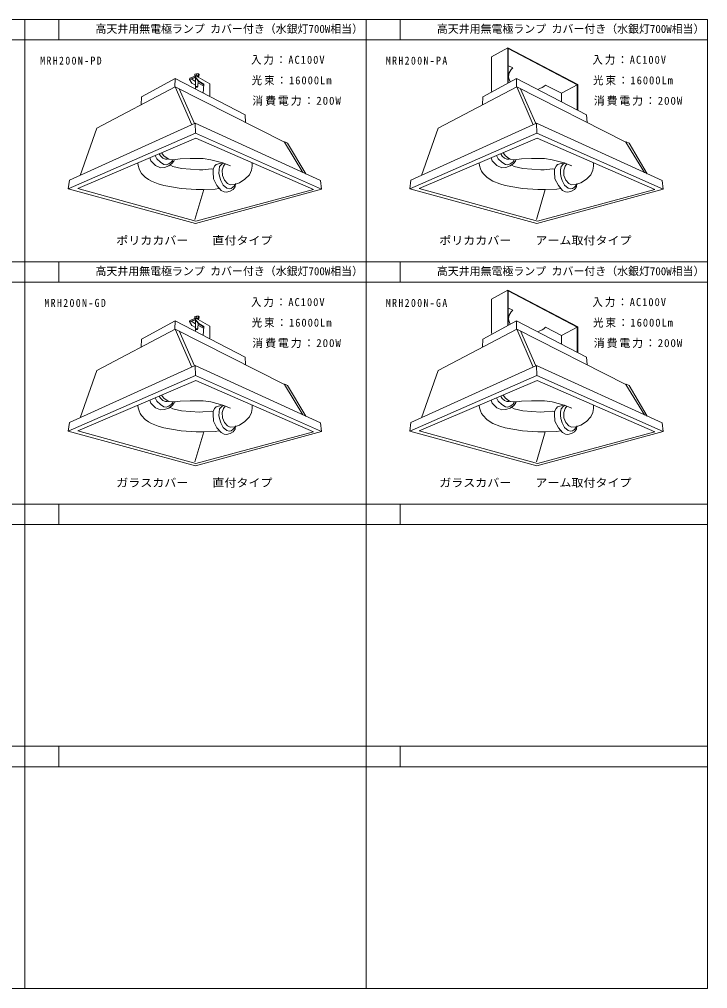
# Model space of a CAD drawing. Units: millimetres, scale not verified. Extents: x -1348 to 1152, y -2025 to -250.
# Drawn here: x -108 to 1152, y -2025 to -250 of the extents above; entities that cross this region are included whole.
import ezdxf
from ezdxf.enums import TextEntityAlignment as Align

# ---------------------------------------------------------------- set-up
doc = ezdxf.new("R2010")
doc.units = ezdxf.units.MM
doc.header["$LTSCALE"] = 5
doc.layers.add('0-0_絵', color=7, linetype='Continuous', lineweight=20)
doc.layers.add('0-2_枠', color=7, linetype='Continuous', lineweight=20)
doc.layers.add('0-1_文字', color=7, linetype='Continuous')
doc.styles.add('ＭＳ ゴシック', font='')
doc.styles.get('ＭＳ ゴシック').set_extended_font_data('MS Gothic')

msp = doc.modelspace()

# ---------------------------------------------------------------- linework, layer by layer
at = {"layer": '0-0_絵'}
for p, q in [((756.506, -318.378), (756.506, -381.52)), ((786.506, -302.043), (786.506, -366.547)), ((216.245, -349.48), (216.069, -352.936)), ((218.267, -352.931), (220.744, -353.927)), ((219.388, -353.446), (219.283, -355.149)), ((220.772, -353.606), (219.283, -355.149)), ((219.806, -349.682), (219.777, -353.538)), ((177.422, -357.882), (176.959, -373.428)), ((203.493, -359.616), (214.426, -355.618)), ((204.156, -357.245), (203.71, -359.537)), ((206.759, -358.735), (214.68, -363.27)), ((214.595, -377.249), (214.306, -370.266)), ((214.342, -355.995), (214.705, -356.408)), ((214.648, -373.056), (214.675, -363.45)), ((214.675, -363.45), (214.852, -357.275)), ((219.194, -362.144), (214.705, -356.408)), ((218.997, -372.869), (219.194, -362.144)), ((219.126, -365.816), (229.331, -371.659)), ((219.283, -355.149), (219.315, -355.735)), ((220.615, -363.68), (229.437, -368.904)), ((229.556, -368.442), (228.692, -384.593)), ((802.422, -357.882), (801.959, -373.428)), ((884.486, -385.054), (914.486, -368.72)), ((914.486, -368.72), (914.486, -416.267)), ((177.526, -373.131), (208.006, -442.728)), ((184.449, -376.633), (212.808, -440.549)), ((239.871, -390.418), (240.586, -389.986)), ((802.526, -373.131), (833.006, -442.728)), ((809.449, -376.633), (837.808, -440.549)), ((884.486, -385.054), (884.486, -400.637)), ((115.591, -391.547), (115.011, -405.992)), ((740.591, -391.547), (740.011, -405.992)), ((305.401, -424.558), (306.278, -438.275)), ((930.401, -424.558), (931.278, -438.275)), ((3.455, -535.554), (33.802, -448.681)), ((214.616, -458.373), (445.551, -560.484)), ((628.455, -535.554), (658.802, -448.681)), ((839.616, -458.373), (1070.551, -560.484)), ((377.617, -474.37), (411.322, -530.276)), ((383.22, -476.34), (416.296, -532.551)), ((1002.617, -474.37), (1036.322, -530.276)), ((1008.22, -476.34), (1041.296, -532.551)), ((148.989, -497.192), (148.661, -495.878)), ((773.989, -497.192), (773.661, -495.878)), ((130.978, -503.414), (132.663, -508.575)), ((140.907, -499.183), (143.584, -504.843)), ((163.575, -504.591), (162.691, -505.627)), ((172.243, -508.54), (172.852, -506.544)), ((175.209, -509.314), (176.116, -506.341)), ((259.23, -513.58), (264.935, -512.472)), ((262.716, -515.139), (266.303, -513.024)), ((266.116, -518.69), (269.162, -514.176)), ((318.263, -513.987), (317.997, -512.22)), ((755.978, -503.414), (757.663, -508.575)), ((765.907, -499.183), (768.584, -504.843)), ((788.575, -504.591), (787.691, -505.627)), ((797.243, -508.54), (797.852, -506.544)), ((800.209, -509.314), (801.116, -506.341)), ((884.23, -513.58), (889.935, -512.472)), ((887.716, -515.139), (891.303, -513.024)), ((891.116, -518.69), (894.162, -514.176)), ((943.263, -513.987), (942.997, -512.22)), ((168.854, -516.819), (168.025, -515.896)), ((188.96, -522.564), (222.018, -525.128)), ((222.018, -525.128), (227.732, -524.942)), ((227.732, -524.942), (243.127, -523.267)), ((243.127, -523.267), (246.804, -524.177)), ((793.854, -516.819), (793.025, -515.896)), ((813.96, -522.564), (847.018, -525.128)), ((847.018, -525.128), (852.732, -524.942)), ((852.732, -524.942), (868.127, -523.267)), ((868.127, -523.267), (871.804, -524.177)), ((134.156, -545.85), (146.499, -550.746)), ((759.156, -545.85), (771.499, -550.746)), ((146.499, -550.746), (156.596, -553.826)), ((213.638, -616.225), (229.954, -561.307)), ((771.499, -550.746), (781.596, -553.826)), ((838.638, -616.225), (854.954, -561.307)), ((756.506, -762.128), (756.506, -825.27)), ((786.506, -745.793), (786.506, -810.297)), ((216.245, -793.23), (216.069, -796.686)), ((218.267, -796.681), (220.744, -797.677)), ((219.388, -797.196), (219.283, -798.899)), ((220.772, -797.356), (219.283, -798.899)), ((219.806, -793.432), (219.777, -797.288)), ((177.422, -801.632), (176.959, -817.178)), ((203.493, -803.366), (214.426, -799.368)), ((204.156, -800.995), (203.71, -803.287)), ((206.759, -802.485), (214.68, -807.02)), ((214.595, -820.999), (214.306, -814.016)), ((214.342, -799.745), (214.705, -800.158)), ((214.648, -816.806), (214.675, -807.2)), ((214.675, -807.2), (214.852, -801.025)), ((219.194, -805.894), (214.705, -800.158)), ((218.997, -816.619), (219.194, -805.894)), ((219.126, -809.566), (229.331, -815.409)), ((219.283, -798.899), (219.315, -799.485)), ((220.615, -807.43), (229.437, -812.654)), ((229.556, -812.192), (228.692, -828.343)), ((802.422, -801.632), (801.959, -817.178)), ((884.486, -828.804), (914.486, -812.47)), ((914.486, -812.47), (914.486, -860.017)), ((177.526, -816.881), (208.006, -886.478)), ((184.449, -820.383), (212.808, -884.299)), ((239.871, -834.168), (240.586, -833.736)), ((802.526, -816.881), (833.006, -886.478)), ((809.449, -820.383), (837.808, -884.299)), ((884.486, -828.804), (884.486, -844.387)), ((115.591, -835.297), (115.011, -849.742)), ((740.591, -835.297), (740.011, -849.742)), ((305.401, -868.308), (306.278, -882.025)), ((930.401, -868.308), (931.278, -882.025)), ((3.455, -979.304), (33.802, -892.431)), ((214.616, -902.123), (445.551, -1004.234)), ((628.455, -979.304), (658.802, -892.431)), ((839.616, -902.123), (1070.551, -1004.234)), ((377.617, -918.12), (411.322, -974.026)), ((383.22, -920.09), (416.296, -976.301)), ((1002.617, -918.12), (1036.322, -974.026)), ((1008.22, -920.09), (1041.296, -976.301)), ((148.989, -940.942), (148.661, -939.628)), ((773.989, -940.942), (773.661, -939.628)), ((130.978, -947.164), (132.663, -952.325)), ((140.907, -942.933), (143.584, -948.593)), ((163.575, -948.341), (162.691, -949.377)), ((172.243, -952.29), (172.852, -950.294)), ((175.209, -953.064), (176.116, -950.091)), ((259.23, -957.33), (264.935, -956.222)), ((262.716, -958.889), (266.303, -956.774)), ((266.116, -962.44), (269.162, -957.926)), ((318.263, -957.737), (317.997, -955.97)), ((755.978, -947.164), (757.663, -952.325)), ((765.907, -942.933), (768.584, -948.593)), ((788.575, -948.341), (787.691, -949.377)), ((797.243, -952.29), (797.852, -950.294)), ((800.209, -953.064), (801.116, -950.091)), ((884.23, -957.33), (889.935, -956.222)), ((887.716, -958.889), (891.303, -956.774)), ((891.116, -962.44), (894.162, -957.926)), ((943.263, -957.737), (942.997, -955.97)), ((168.854, -960.569), (168.025, -959.646)), ((188.96, -966.314), (222.018, -968.878)), ((222.018, -968.878), (227.732, -968.692)), ((227.732, -968.692), (243.127, -967.017)), ((243.127, -967.017), (246.804, -967.927)), ((793.854, -960.569), (793.025, -959.646)), ((813.96, -966.314), (847.018, -968.878)), ((847.018, -968.878), (852.732, -968.692)), ((852.732, -968.692), (868.127, -967.017)), ((868.127, -967.017), (871.804, -967.927)), ((134.156, -989.6), (146.499, -994.496)), ((759.156, -989.6), (771.499, -994.496)), ((146.499, -994.496), (156.596, -997.576)), ((213.638, -1059.975), (229.954, -1005.057)), ((771.499, -994.496), (781.596, -997.576)), ((838.638, -1059.975), (854.954, -1005.057))]:
    msp.add_line(p, q, dxfattribs=at)
at = {"layer": '0-0_絵', "lineweight": 18}
for p, q in [((786.506, -334.007), (795.278, -338.577)), ((855.359, -369.88), (884.486, -385.054)), ((786.506, -777.757), (795.278, -782.327)), ((855.359, -813.63), (884.486, -828.804))]:
    msp.add_line(p, q, dxfattribs=at)
for points in [[(756.506, -318.378), (786.506, -302.043), (914.486, -368.72)], [(756.506, -762.128), (786.506, -745.793), (914.486, -812.47)]]:
    msp.add_lwpolyline(points, dxfattribs=at)
at = {"layer": '0-0_絵'}
for points in [[(787.091, -366.604), (787.091, -303.134), (913.496, -369.467), (913.496, -415.751)], [(203.777, -359.814), (214.342, -355.995), (214.952, -353.262)], [(240.586, -389.986), (240.977, -368.012), (214.952, -353.262), (204.156, -357.245)], [(213.39, -353.551), (213.539, -350.276), (216.245, -349.48), (219.806, -349.682), (221.03, -350.708), (220.744, -353.927)], [(214.31, -353.256), (213.39, -353.551), (213.951, -353.676)], [(214.31, -353.256), (216.273, -352.899), (218.267, -352.931)], [(115.591, -391.547), (177.422, -357.882), (305.401, -424.558)], [(203.71, -359.537), (208.107, -366.436), (214.44, -370.348)], [(214.426, -355.618), (220.671, -363.032), (229.556, -368.442)], [(214.648, -373.056), (216.062, -372.614), (217.54, -372.425), (218.427, -372.742), (218.997, -372.869)], [(219.194, -362.144), (220.615, -363.68), (220.671, -363.032)], [(740.591, -391.547), (802.422, -357.882), (930.401, -424.558)], [(33.802, -448.681), (177.526, -373.131), (377.617, -474.37), (378.144, -474.228), (383.22, -476.34)], [(214.648, -373.056), (215.112, -373.838), (217.159, -374.135), (218.236, -373.776), (218.997, -372.869)], [(658.802, -448.681), (802.526, -373.131), (1002.617, -474.37), (1003.144, -474.228), (1008.22, -476.34)], [(-18.255, -560.034), (-16.183, -544.465), (213.994, -440.01), (443.574, -545.029), (445.551, -560.484)], [(-18.255, -560.034), (214.616, -458.373), (213.994, -440.01)], [(606.745, -560.034), (608.817, -544.465), (838.994, -440.01), (1068.574, -545.029), (1070.551, -560.484)], [(606.745, -560.034), (839.616, -458.373), (838.994, -440.01)], [(152.628, -494.072), (156.82, -499.441), (162.472, -503.877), (165.681, -505.954), (171.052, -506.656), (177.996, -506.224), (186.644, -505.181), (204.822, -504.704), (228.439, -504.363), (242.62, -506.627), (264.453, -512.278), (278.75, -518.043)], [(777.628, -494.072), (781.82, -499.441), (787.472, -503.877), (790.681, -505.954), (796.052, -506.656), (802.996, -506.224), (811.644, -505.181), (829.822, -504.704), (853.439, -504.363), (867.62, -506.627), (889.453, -512.278), (903.75, -518.043)], [(108.885, -512.829), (109.575, -517.164), (111.237, -523.109), (113.366, -527.956), (115.999, -531.69), (122.615, -538.576), (128.712, -542.818), (134.156, -545.85)], [(132.663, -508.575), (141.381, -517.244), (150.457, -521.284), (157.875, -520.696), (165.769, -517.971), (171.527, -513.762), (175.209, -509.314)], [(143.584, -504.843), (150.523, -511.434), (156.81, -515.414), (161.201, -515.832), (165.89, -514.411), (170.342, -511.031), (172.243, -508.54)], [(162.691, -505.627), (159.664, -505.625), (154.978, -504.02), (150.945, -499.982), (148.989, -497.192)], [(246.804, -524.177), (249.614, -518.499), (252.346, -515.296), (259.23, -513.58)], [(285.716, -552.08), (294.91, -549.042), (305.101, -542.52), (313.449, -534.095), (317.084, -525.725), (318.055, -518.641), (318.263, -513.987)], [(733.885, -512.829), (734.575, -517.164), (736.237, -523.109), (738.366, -527.956), (740.999, -531.69), (747.615, -538.576), (753.712, -542.818), (759.156, -545.85)], [(757.663, -508.575), (766.381, -517.244), (775.457, -521.284), (782.875, -520.696), (790.769, -517.971), (796.527, -513.762), (800.209, -509.314)], [(768.584, -504.843), (775.523, -511.434), (781.81, -515.414), (786.201, -515.832), (790.89, -514.411), (795.342, -511.031), (797.243, -508.54)], [(787.691, -505.627), (784.664, -505.625), (779.978, -504.02), (775.945, -499.982), (773.989, -497.192)], [(871.804, -524.177), (874.614, -518.499), (877.346, -515.296), (884.23, -513.58)], [(910.716, -552.08), (919.91, -549.042), (930.101, -542.52), (938.449, -534.095), (942.084, -525.725), (943.055, -518.641), (943.263, -513.987)], [(168.854, -516.819), (172.817, -518.876), (188.96, -522.564)], [(246.804, -524.177), (246.937, -529), (247.582, -541.699), (253.924, -553.986), (261.408, -562.79), (266.983, -565.294), (271.081, -565.885), (277.824, -564.594), (283.482, -561.403), (287.308, -556.221), (287.879, -550.032)], [(258.39, -536.679), (257.459, -531.621), (257.697, -525.28), (258.829, -519.212), (262.716, -515.139)], [(258.39, -536.679), (260.775, -544.657), (265.206, -553.356), (271.829, -558.744), (276.146, -559.93), (279.815, -559.518), (283.247, -557.154), (285.793, -554.257), (285.716, -552.08), (277.808, -552.477), (273.254, -550.344), (267.401, -544.011), (263.739, -535.371), (263.568, -525.61), (266.116, -518.69)], [(793.854, -516.819), (797.817, -518.876), (813.96, -522.564)], [(871.804, -524.177), (871.937, -529), (872.582, -541.699), (878.924, -553.986), (886.408, -562.79), (891.983, -565.294), (896.081, -565.885), (902.824, -564.594), (908.482, -561.403), (912.308, -556.221), (912.879, -550.032)], [(883.39, -536.679), (882.459, -531.621), (882.697, -525.28), (883.829, -519.212), (887.716, -515.139)], [(883.39, -536.679), (885.775, -544.657), (890.206, -553.356), (896.829, -558.744), (901.146, -559.93), (904.815, -559.518), (908.247, -557.154), (910.793, -554.257), (910.716, -552.08), (902.808, -552.477), (898.254, -550.344), (892.401, -544.011), (888.739, -535.371), (888.568, -525.61), (891.116, -518.69)], [(-18.255, -560.034), (214.555, -623.462), (445.551, -560.484)], [(156.596, -553.826), (188.47, -559.542), (216.073, -561.443), (228.189, -561.362), (250.845, -560.65), (257.551, -559.493)], [(606.745, -560.034), (839.555, -623.462), (1070.551, -560.484)], [(781.596, -553.826), (813.47, -559.542), (841.073, -561.443), (853.189, -561.362), (875.845, -560.65), (882.551, -559.493)], [(787.091, -810.354), (787.091, -746.884), (913.496, -813.217), (913.496, -859.501)], [(203.777, -803.564), (214.342, -799.745), (214.952, -797.012)], [(240.586, -833.736), (240.977, -811.762), (214.952, -797.012), (204.156, -800.995)], [(213.39, -797.301), (213.539, -794.026), (216.245, -793.23), (219.806, -793.432), (221.03, -794.458), (220.744, -797.677)], [(214.31, -797.006), (213.39, -797.301), (213.951, -797.426)], [(214.31, -797.006), (216.273, -796.649), (218.267, -796.681)], [(115.591, -835.297), (177.422, -801.632), (305.401, -868.308)], [(203.71, -803.287), (208.107, -810.186), (214.44, -814.098)], [(214.426, -799.368), (220.671, -806.782), (229.556, -812.192)], [(214.648, -816.806), (216.062, -816.364), (217.54, -816.175), (218.427, -816.492), (218.997, -816.619)], [(219.194, -805.894), (220.615, -807.43), (220.671, -806.782)], [(740.591, -835.297), (802.422, -801.632), (930.401, -868.308)], [(33.802, -892.431), (177.526, -816.881), (377.617, -918.12), (378.144, -917.978), (383.22, -920.09)], [(214.648, -816.806), (215.112, -817.588), (217.159, -817.885), (218.236, -817.526), (218.997, -816.619)], [(658.802, -892.431), (802.526, -816.881), (1002.617, -918.12), (1003.144, -917.978), (1008.22, -920.09)], [(-18.255, -1003.784), (-16.183, -988.215), (213.994, -883.76), (443.574, -988.779), (445.551, -1004.234)], [(-18.255, -1003.784), (214.616, -902.123), (213.994, -883.76)], [(606.745, -1003.784), (608.817, -988.215), (838.994, -883.76), (1068.574, -988.779), (1070.551, -1004.234)], [(606.745, -1003.784), (839.616, -902.123), (838.994, -883.76)], [(152.628, -937.822), (156.82, -943.191), (162.472, -947.627), (165.681, -949.704), (171.052, -950.406), (177.996, -949.974), (186.644, -948.931), (204.822, -948.454), (228.439, -948.113), (242.62, -950.377), (264.453, -956.028), (278.75, -961.793)], [(777.628, -937.822), (781.82, -943.191), (787.472, -947.627), (790.681, -949.704), (796.052, -950.406), (802.996, -949.974), (811.644, -948.931), (829.822, -948.454), (853.439, -948.113), (867.62, -950.377), (889.453, -956.028), (903.75, -961.793)], [(108.885, -956.579), (109.575, -960.914), (111.237, -966.859), (113.366, -971.706), (115.999, -975.44), (122.615, -982.326), (128.712, -986.568), (134.156, -989.6)], [(132.663, -952.325), (141.381, -960.994), (150.457, -965.034), (157.875, -964.446), (165.769, -961.721), (171.527, -957.512), (175.209, -953.064)], [(143.584, -948.593), (150.523, -955.184), (156.81, -959.164), (161.201, -959.582), (165.89, -958.161), (170.342, -954.781), (172.243, -952.29)], [(162.691, -949.377), (159.664, -949.375), (154.978, -947.77), (150.945, -943.732), (148.989, -940.942)], [(246.804, -967.927), (249.614, -962.249), (252.346, -959.046), (259.23, -957.33)], [(285.716, -995.83), (294.91, -992.792), (305.101, -986.27), (313.449, -977.845), (317.084, -969.475), (318.055, -962.391), (318.263, -957.737)], [(733.885, -956.579), (734.575, -960.914), (736.237, -966.859), (738.366, -971.706), (740.999, -975.44), (747.615, -982.326), (753.712, -986.568), (759.156, -989.6)], [(757.663, -952.325), (766.381, -960.994), (775.457, -965.034), (782.875, -964.446), (790.769, -961.721), (796.527, -957.512), (800.209, -953.064)], [(768.584, -948.593), (775.523, -955.184), (781.81, -959.164), (786.201, -959.582), (790.89, -958.161), (795.342, -954.781), (797.243, -952.29)], [(787.691, -949.377), (784.664, -949.375), (779.978, -947.77), (775.945, -943.732), (773.989, -940.942)], [(871.804, -967.927), (874.614, -962.249), (877.346, -959.046), (884.23, -957.33)], [(910.716, -995.83), (919.91, -992.792), (930.101, -986.27), (938.449, -977.845), (942.084, -969.475), (943.055, -962.391), (943.263, -957.737)], [(168.854, -960.569), (172.817, -962.626), (188.96, -966.314)], [(246.804, -967.927), (246.937, -972.75), (247.582, -985.449), (253.924, -997.736), (261.408, -1006.54), (266.983, -1009.044), (271.081, -1009.635), (277.824, -1008.344), (283.482, -1005.153), (287.308, -999.971), (287.879, -993.782)], [(258.39, -980.429), (257.459, -975.371), (257.697, -969.03), (258.829, -962.962), (262.716, -958.889)], [(258.39, -980.429), (260.775, -988.407), (265.206, -997.106), (271.829, -1002.494), (276.146, -1003.68), (279.815, -1003.268), (283.247, -1000.904), (285.793, -998.007), (285.716, -995.83), (277.808, -996.227), (273.254, -994.094), (267.401, -987.761), (263.739, -979.121), (263.568, -969.36), (266.116, -962.44)], [(793.854, -960.569), (797.817, -962.626), (813.96, -966.314)], [(871.804, -967.927), (871.937, -972.75), (872.582, -985.449), (878.924, -997.736), (886.408, -1006.54), (891.983, -1009.044), (896.081, -1009.635), (902.824, -1008.344), (908.482, -1005.153), (912.308, -999.971), (912.879, -993.782)], [(883.39, -980.429), (882.459, -975.371), (882.697, -969.03), (883.829, -962.962), (887.716, -958.889)], [(883.39, -980.429), (885.775, -988.407), (890.206, -997.106), (896.829, -1002.494), (901.146, -1003.68), (904.815, -1003.268), (908.247, -1000.904), (910.793, -998.007), (910.716, -995.83), (902.808, -996.227), (898.254, -994.094), (892.401, -987.761), (888.739, -979.121), (888.568, -969.36), (891.116, -962.44)], [(-18.255, -1003.784), (214.555, -1067.212), (445.551, -1004.234)], [(156.596, -997.576), (188.47, -1003.292), (216.073, -1005.193), (228.189, -1005.112), (250.845, -1004.4), (257.551, -1003.243)], [(606.745, -1003.784), (839.555, -1067.212), (1070.551, -1004.234)], [(781.596, -997.576), (813.47, -1003.292), (841.073, -1005.193), (853.189, -1005.112), (875.845, -1004.4), (882.551, -1003.243)]]:
    msp.add_lwpolyline(points, dxfattribs=at)
for points in [[(-0.895, -559.613), (215.216, -467.516), (430.352, -561.09), (215.367, -619.29)], [(624.105, -559.613), (840.216, -467.516), (1055.352, -561.09), (840.367, -619.29)], [(-0.895, -1003.363), (215.216, -911.266), (430.352, -1004.84), (215.367, -1063.04)], [(624.105, -1003.363), (840.216, -911.266), (1055.352, -1004.84), (840.367, -1063.04)]]:
    msp.add_lwpolyline(points, close=True, dxfattribs=at)
for centre, start_param, end_param in [((825.318, -354.228), 2.50176155, 3.53405447), ((825.318, -354.228), 5.14628109, 5.6433542), ((825.318, -797.978), 2.50176155, 3.53405447), ((825.318, -797.978), 5.14628109, 5.6433542)]:
    msp.add_ellipse(centre, major_axis=(37.448, 0), ratio=0.7, start_param=start_param, end_param=end_param, dxfattribs=at)
at = {"layer": '0-2_枠'}
for p, q in [((-97.945, -249.712), (-97.945, -2024.712)), ((-35.445, -287.212), (-35.445, -249.712)), ((527.055, -2024.712), (527.055, -249.712)), ((589.555, -249.712), (589.555, -287.212)), ((-1347.945, -287.212), (1152.055, -287.212)), ((1152.055, -693.462), (-1347.945, -693.462)), ((-35.445, -693.462), (-35.445, -730.962)), ((589.555, -693.462), (589.555, -730.962)), ((-1347.945, -730.962), (1152.055, -730.962)), ((1152.055, -1137.212), (-1347.945, -1137.212)), ((-35.445, -1174.712), (-35.445, -1137.212)), ((589.555, -1137.212), (589.555, -1174.712)), ((-1347.945, -1174.712), (1152.055, -1174.712)), ((1152.055, -1580.962), (-1347.945, -1580.962)), ((-35.445, -1618.462), (-35.445, -1580.962)), ((589.555, -1618.462), (589.555, -1580.962)), ((-1347.945, -1618.462), (1152.055, -1618.462))]:
    msp.add_line(p, q, dxfattribs=at)
msp.add_lwpolyline([(-1347.945, -249.712), (-1347.945, -2024.712), (1152.055, -2024.712), (1152.055, -249.712)], close=True, dxfattribs=at)

# ---------------------------------------------------------------- texts
at = {"layer": '0-1_文字', "style": 'ＭＳ ゴシック'}
for p in [(31.513, -278.892), (656.513, -278.892), (31.513, -722.642), (656.513, -722.642)]:
    msp.add_text('高天井用無電極ランプ カバー付き（水銀灯700W相当）', height=14.66, dxfattribs=at).set_placement(p, align=Align.BOTTOM_LEFT)
at = {"layer": '0-1_文字', "style": 'ＭＳ ゴシック', "width": 1.1}
for s, p in [('ポリカカバー\u3000\u3000直付タイプ', (69.555, -666.382)), ('ポリカカバー\u3000\u3000アーム取付タイプ', (660.805, -666.382)), ('ガラスカバー\u3000\u3000直付タイプ', (69.555, -1110.132)), ('ガラスカバー\u3000\u3000アーム取付タイプ', (660.805, -1110.132))]:
    msp.add_text(s, height=14.66, dxfattribs=at).set_placement(p, align=Align.BOTTOM_LEFT)
at = {"layer": '0-1_文字', "char_height": 14.66, "attachment_point": 7, "style": 'ＭＳ ゴシック'}
for s, insert in [('\\T1.28;\\W0.9;MRH200N-PD', (-69.648, -332.771)), ('\\T1.2;\\W0.95;入力：AC100V', (316.166, -332.771)), ('\\T1.28;\\W0.9;MRH200N-PA', (563.04, -332.771)), ('\\T1.2;\\W0.95;入力：AC100V', (941.166, -332.771)), ('\\T1.2;\\W0.95;光束：16000Lm', (317.447, -370.271)), ('\\T1.2;\\W0.95;光束：16000Lm', (942.447, -370.271)), ('\\T1.17;消費電力：200W', (318.729, -407.771)), ('\\T1.17;消費電力：200W', (943.729, -407.771)), ('\\T1.28;\\W0.9;MRH200N-GD', (-61.96, -776.521)), ('\\T1.2;\\W0.95;入力：AC100V', (316.166, -776.521)), ('\\T1.28;\\W0.9;MRH200N-GA', (563.04, -776.521)), ('\\T1.2;\\W0.95;入力：AC100V', (941.166, -776.521)), ('\\T1.2;\\W0.95;光束：16000Lm', (317.447, -814.021)), ('\\T1.2;\\W0.95;光束：16000Lm', (942.447, -814.021)), ('\\T1.17;消費電力：200W', (318.729, -851.521)), ('\\T1.17;消費電力：200W', (943.729, -851.521))]:
    msp.add_mtext(s, dxfattribs=dict(at, insert=insert))

doc.saveas('drawing.dxf')
